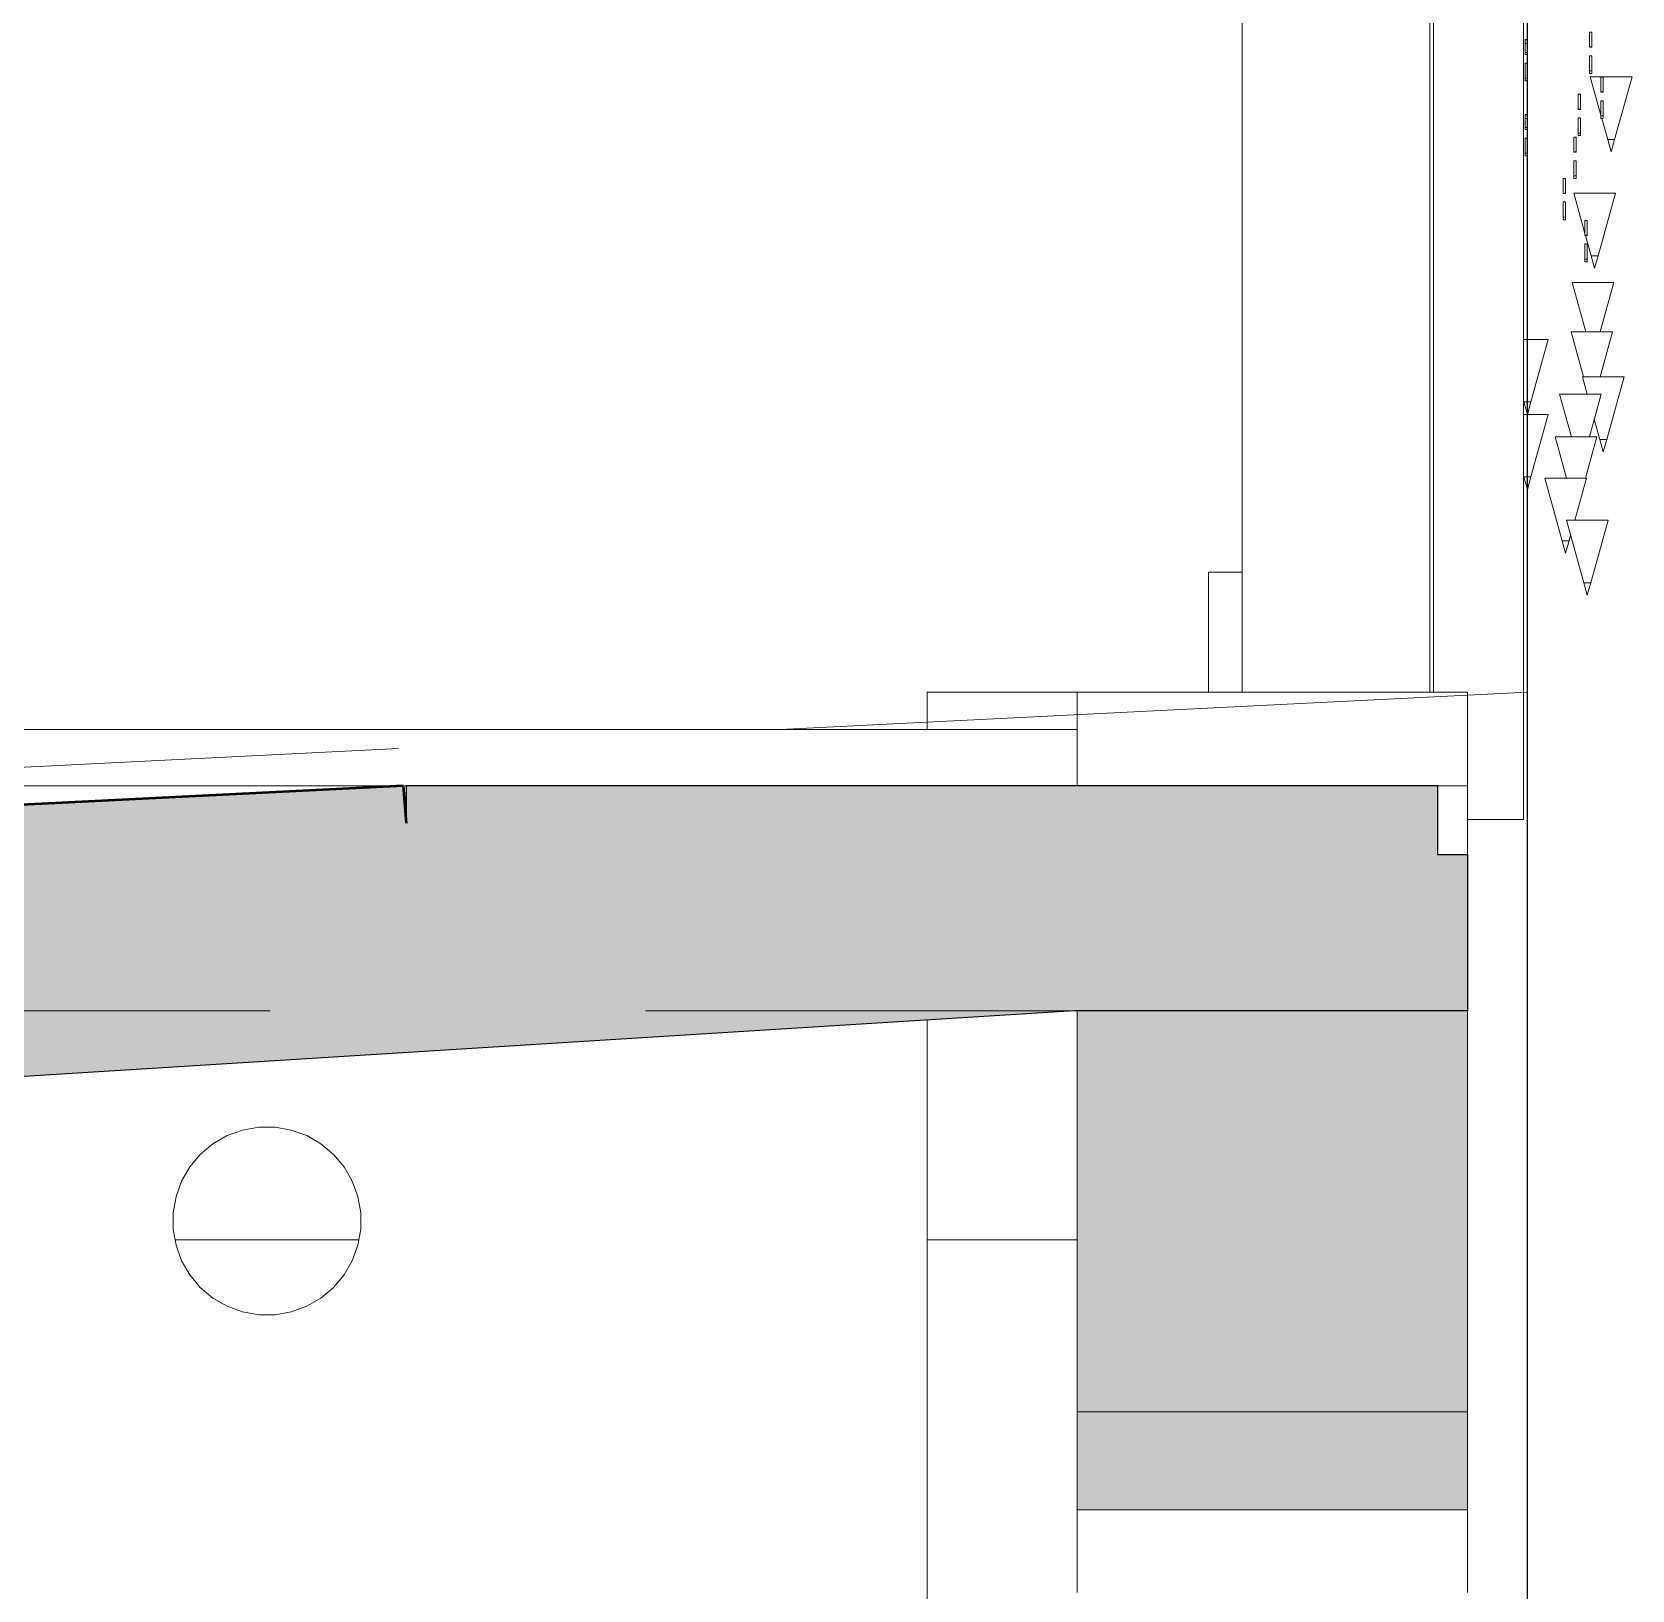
# Model space of a CAD drawing. Header units: metres. Extents: x -35.7 to 3.2, y -7 to 21.9.
# Drawn here: x -1.993 to 0.139, y -1.507 to 0.57 of the extents above; entities that cross this region are included whole.
import ezdxf

# ---------------------------------------------------------------- set-up
doc = ezdxf.new("R2010")
doc.units = ezdxf.units.M
doc.header["$MEASUREMENT"] = 0
doc.linetypes.add('Strichlinie eng', pattern=[0.002, 0.0015, -0.0005])
doc.linetypes.add('Verdeckt', pattern=[0.002, 0.0015, -0.0005])
for name, color, linetype in [('B_Schnitt B Garagenrampe RB_1_110 Wand Aussen', 7, 'Continuous'), ('B_Schnitt B Garagenrampe RB_1_111 Wand Aussen - Bohrpfahlwand 80', 7, 'Continuous'), ('B_Schnitt B Garagenrampe RB_1_120 Wand Innen tragend', 7, 'Continuous'), ('B_Schnitt B Garagenrampe RB_1_150 Stütze', 7, 'Continuous'), ('B_Schnitt B Garagenrampe RB_1_210 Decke', 7, 'Continuous'), ('B_Schnitt B Garagenrampe RB_1_211 Decke - Bohrpfahl Rost', 7, 'Continuous'), ('B_Schnitt B Garagenrampe RB_1_270 Deckendurchbruchsymbol', 7, 'Continuous'), ('B_Schnitt B Garagenrampe RB_1_420 Rampe', 7, 'Continuous'), ('B_Schnitt B Garagenrampe RB_1_910 Allgemein Lageplan Höhen', 7, 'Continuous'), ('B_Schnitt B Garagenrampe RB_1_Neubau_840 Baulinien', 7, 'Continuous'), ('B_Schnitt B Garagenrampe RB_1_Neubau_950 Polierplan Bemaßung', 7, 'Continuous')]:
    doc.layers.add(name, color=color, linetype=linetype)

msp = doc.modelspace()

# ---------------------------------------------------------------- hatches: boundary and pattern name
at = {"layer": 'B_Schnitt B Garagenrampe RB_1_211 Decke - Bohrpfahl Rost', "linetype": 'Continuous', "lineweight": 0, "true_color": 0x000000}
msp.add_hatch(color=18, dxfattribs=at).paths.add_polyline_path([(-0.08, -1.4), (-0.08, -0.735), (-0.6, -0.735), (-0.6, -1.4)])
at = {"layer": 'B_Schnitt B Garagenrampe RB_1_420 Rampe', "linetype": 'Continuous', "lineweight": 0, "true_color": 0x000000}
for points in [[(-3.733, -0.5467), (-3.7163, -0.8463), (-1.4738, -0.7341), (-1.4985, -0.435), (-2.6, -0.4901), (-2.6, -0.6), (-2.8, -0.6), (-2.8, -0.5001)], [(-0.08, -0.735), (-0.08, -0.5272), (-0.1199, -0.5272), (-0.1199, -0.435), (-1.4944, -0.435), (-1.4944, -0.4848), (-1.4738, -0.7341), (-1.4913, -0.735)], [(-5.7984, -1.0593), (-0.6035, -0.735), (-1.4913, -0.735), (-3.7163, -0.8463), (-4.1355, -0.872), (-4.5487, -0.9062), (-4.9748, -0.9502), (-5.3898, -1.0032)]]:
    msp.add_hatch(color=18, dxfattribs=at).paths.add_polyline_path(points)

# ---------------------------------------------------------------- linework, layer by layer
at = {"layer": 'B_Schnitt B Garagenrampe RB_1_110 Wand Aussen', "color": 7, "linetype": 'Continuous', "lineweight": 13, "ltscale": 1000}
for p, q in [((-0.125, 2.225), (-0.125, -0.31)), ((-0.005, 2.22), (-0.005, -0.48)), ((-0.005, -0.48), (-0.08, -0.48))]:
    msp.add_line(p, q, dxfattribs=at)
at = {"layer": 'B_Schnitt B Garagenrampe RB_1_110 Wand Aussen', "color": 7, "linetype": 'Continuous', "lineweight": 18, "ltscale": 1000}
for p, q in [((-0.8, -0.36), (-0.8, -0.31)), ((-0.8, -0.31), (-0.6, -0.31)), ((-1.5574, -1.04), (-1.8025, -1.04))]:
    msp.add_line(p, q, dxfattribs=at)
at = {"layer": 'B_Schnitt B Garagenrampe RB_1_111 Wand Aussen - Bohrpfahlwand 80', "color": 7, "linetype": 'Continuous', "lineweight": 18, "ltscale": 1000}
for p, q in [((-0.6, -0.31), (-0.08, -0.31)), ((-0.6, -0.435), (-0.6, -0.31)), ((-0.08, -0.31), (-0.08, -0.4437)), ((-0.6, -1.04), (-0.8, -1.04))]:
    msp.add_line(p, q, dxfattribs=at)
at = {"layer": 'B_Schnitt B Garagenrampe RB_1_111 Wand Aussen - Bohrpfahlwand 80', "color": 7, "linetype": 'Continuous', "lineweight": 13, "ltscale": 1000}
msp.add_line((-0.08, -1.2697), (-0.6, -1.2697), dxfattribs=at)
at = {"layer": 'B_Schnitt B Garagenrampe RB_1_111 Wand Aussen - Bohrpfahlwand 80', "color": 16, "linetype": 'Continuous', "lineweight": 13, "ltscale": 1000, "true_color": 0x7e0000}
for p, q in [((-0.6, -1.4009), (-0.6, -1.4)), ((-0.6, -1.4225), (-0.6, -1.4009)), ((-0.08, -1.4), (-0.08, -1.4009)), ((-0.08, -1.4009), (-0.08, -1.4225)), ((-0.6, -1.443), (-0.6, -1.4225)), ((-0.08, -1.4225), (-0.08, -1.443)), ((-0.6, -1.462), (-0.6, -1.443)), ((-0.08, -1.443), (-0.08, -1.462)), ((-0.6, -1.4787), (-0.6, -1.462)), ((-0.08, -1.462), (-0.08, -1.4787)), ((-0.6, -1.4928), (-0.6, -1.4787)), ((-0.08, -1.4787), (-0.08, -1.4928)), ((-0.6, -1.5037), (-0.6, -1.4928)), ((-0.6, -1.5103), (-0.6, -1.5037)), ((-0.08, -1.4928), (-0.08, -1.5037)), ((-0.08, -1.5037), (-0.08, -1.5103))]:
    msp.add_line(p, q, dxfattribs=at)
at = {"layer": 'B_Schnitt B Garagenrampe RB_1_120 Wand Innen tragend', "color": 7, "linetype": 'Continuous', "lineweight": 18, "ltscale": 1000}
msp.add_line((-0.8, -3.83), (-0.8, -0.7473), dxfattribs=at)
at = {"layer": 'B_Schnitt B Garagenrampe RB_1_120 Wand Innen tragend', "color": 16, "linetype": 'Continuous', "lineweight": 13, "ltscale": 1000, "true_color": 0x7e0000}
for p, q in [((-1.733, -0.9013), (-1.7124, -0.8938)), ((-1.7124, -0.8938), (-1.6909, -0.89)), ((-1.6909, -0.89), (-1.6799, -0.89)), ((-1.6799, -0.89), (-1.669, -0.89)), ((-1.669, -0.89), (-1.6475, -0.8938)), ((-1.6475, -0.8938), (-1.6269, -0.9013)), ((-1.7687, -0.9263), (-1.7519, -0.9122)), ((-1.7519, -0.9122), (-1.733, -0.9013)), ((-1.6269, -0.9013), (-1.608, -0.9122)), ((-1.608, -0.9122), (-1.5912, -0.9263)), ((-1.7827, -0.943), (-1.7687, -0.9263)), ((-1.5912, -0.9263), (-1.5772, -0.943)), ((-1.7937, -0.962), (-1.7827, -0.943)), ((-1.5772, -0.943), (-1.5662, -0.962)), ((-1.8011, -0.9825), (-1.7937, -0.962)), ((-1.5662, -0.962), (-1.5587, -0.9825)), ((-1.8049, -1.0041), (-1.8011, -0.9825)), ((-1.5587, -0.9825), (-1.5549, -1.0041)), ((-1.8049, -1.015), (-1.8049, -1.0041)), ((-1.8049, -1.0259), (-1.8049, -1.015)), ((-1.5549, -1.0041), (-1.5549, -1.015)), ((-1.5549, -1.015), (-1.5549, -1.0259)), ((-1.8011, -1.0475), (-1.8049, -1.0259)), ((-1.5549, -1.0259), (-1.5587, -1.0475)), ((-1.7937, -1.068), (-1.8011, -1.0475)), ((-1.5587, -1.0475), (-1.5662, -1.068)), ((-1.7827, -1.087), (-1.7937, -1.068)), ((-1.7687, -1.1037), (-1.7827, -1.087)), ((-1.5772, -1.087), (-1.5912, -1.1037)), ((-1.5662, -1.068), (-1.5772, -1.087)), ((-1.7519, -1.1178), (-1.7687, -1.1037)), ((-1.5912, -1.1037), (-1.608, -1.1178)), ((-1.733, -1.1287), (-1.7519, -1.1178)), ((-1.7124, -1.1362), (-1.733, -1.1287)), ((-1.6269, -1.1287), (-1.6475, -1.1362)), ((-1.608, -1.1178), (-1.6269, -1.1287)), ((-1.6909, -1.14), (-1.7124, -1.1362)), ((-1.6799, -1.14), (-1.6909, -1.14)), ((-1.669, -1.14), (-1.6799, -1.14)), ((-1.6475, -1.1362), (-1.669, -1.14))]:
    msp.add_line(p, q, dxfattribs=at)
at = {"layer": 'B_Schnitt B Garagenrampe RB_1_150 Stütze', "color": 7, "linetype": 'Continuous', "lineweight": 18, "ltscale": 1000}
for p, q in [((-0.38, -0.31), (-0.38, 2.29)), ((-0.13, -0.31), (-0.13, 2.29))]:
    msp.add_line(p, q, dxfattribs=at)
at = {"layer": 'B_Schnitt B Garagenrampe RB_1_210 Decke', "color": 7, "linetype": 'Continuous', "lineweight": 13, "ltscale": 1000}
msp.add_line((-2.8, -0.36), (-0.6, -0.36), dxfattribs=at)
at = {"layer": 'B_Schnitt B Garagenrampe RB_1_210 Decke', "color": 7, "linetype": 'Verdeckt', "lineweight": 13, "ltscale": 1000, "flags": 128}
msp.add_lwpolyline([(-20.4005, -1.06), (-14.47, -1.06), (-14.47, -0.51), (-6.225, -0.51), (-6.225, -0.56), (-3.11, -0.56), (-3.11, -0.735), (-0.08, -0.735), (-0.08, -0.435), (-2.93, -0.435), (-2.93, -0.36), (-6.045, -0.36), (-6.045, -0.31), (-14.87, -0.31), (-14.87, -0.76), (-20.4005, -0.76)], close=True, dxfattribs=at)
at = {"layer": 'B_Schnitt B Garagenrampe RB_1_211 Decke - Bohrpfahl Rost', "color": 8, "linetype": 'Continuous', "lineweight": 13, "ltscale": 1000}
for p, q in [((-0.6, -0.735), (-0.6, -1.4)), ((-0.08, -0.735), (-0.08, -1.4)), ((-0.08, -1.4), (-0.6, -1.4))]:
    msp.add_line(p, q, dxfattribs=at)
at = {"layer": 'B_Schnitt B Garagenrampe RB_1_270 Deckendurchbruchsymbol', "color": 7, "linetype": 'Continuous', "lineweight": 13, "ltscale": 1000}
for p, q in [((-0.425, -0.15), (-0.38, -0.15)), ((-0.425, -0.31), (-0.425, -0.15))]:
    msp.add_line(p, q, dxfattribs=at)
at = {"layer": 'B_Schnitt B Garagenrampe RB_1_420 Rampe', "color": 7, "linetype": 'Continuous', "lineweight": 18, "ltscale": 1000}
for p, q in [((-2.7287, -0.435), (-1.4988, -0.435)), ((-1.4988, -0.435), (-1.4944, -0.435)), ((-0.08, -0.735), (-0.08, -0.435)), ((-0.08, -0.435), (-0.08, -0.5272))]:
    msp.add_line(p, q, dxfattribs=at)
at = {"layer": 'B_Schnitt B Garagenrampe RB_1_420 Rampe', "color": 7, "linetype": 'Continuous', "lineweight": 50, "ltscale": 1000}
for q in [(-2.6, -0.4901), (-1.4944, -0.4848)]:
    msp.add_line((-1.4985, -0.435), q, dxfattribs=at)
at = {"layer": 'B_Schnitt B Garagenrampe RB_1_420 Rampe', "color": 7, "linetype": 'Continuous', "lineweight": 25, "ltscale": 1000}
for p, q in [((-1.4944, -0.435), (-1.4944, -0.4848)), ((-0.1199, -0.435), (-1.4944, -0.435)), ((-0.1199, -0.435), (-0.1199, -0.5272)), ((-0.08, -0.5272), (-0.1199, -0.5272)), ((-0.08, -0.5272), (-0.08, -0.735)), ((-0.6035, -0.735), (-5.7984, -1.0593)), ((-0.6, -0.735), (-0.6035, -0.735)), ((-0.08, -0.735), (-0.6, -0.735))]:
    msp.add_line(p, q, dxfattribs=at)
at = {"layer": 'B_Schnitt B Garagenrampe RB_1_910 Allgemein Lageplan Höhen', "color": 190, "linetype": 'Continuous', "lineweight": 0, "ltscale": 1000, "true_color": 0x9900ff}
for p, q in [((-0.0031, 0.5596), (-0.0031, 0.5598)), ((0, 0.5598), (-0.0031, 0.5598)), ((-0.0031, 0.5545), (-0.0031, 0.5596)), ((0, 0.5596), (-0.0031, 0.5596)), ((-0.0031, 0.5544), (-0.0031, 0.5545)), ((0, 0.5545), (-0.0031, 0.5545)), ((0, 0.5596), (0, 0.5598)), ((0, 0.5545), (0, 0.5596)), ((0, 0.5544), (0, 0.5545)), ((-0.0031, 0.554), (-0.0031, 0.5544)), ((-0.0031, 0.5534), (-0.0031, 0.554)), ((-0.0031, 0.5525), (-0.0031, 0.5534)), ((-0.0031, 0.5512), (-0.0031, 0.5525)), ((-0.0031, 0.5498), (-0.0031, 0.5512)), ((-0.0031, 0.5427), (-0.0031, 0.5498)), ((-0.0031, 0.54), (-0.0031, 0.5427)), ((0, 0.5427), (-0.0031, 0.5427)), ((0, 0.54), (-0.0031, 0.54)), ((-0.0031, 0.5398), (-0.0031, 0.54)), ((-0.0031, 0.5397), (-0.0031, 0.5398)), ((0, 0.5397), (-0.0031, 0.5397)), ((0, 0.554), (0, 0.5544)), ((0, 0.5534), (0, 0.554)), ((0, 0.5525), (0, 0.5534)), ((0, 0.5512), (0, 0.5525)), ((0, 0.5498), (0, 0.5512)), ((0, 0.5427), (0, 0.5498)), ((0, 0.54), (0, 0.5427)), ((0, 0.5398), (0, 0.54)), ((0, 0.5397), (0, 0.5398)), ((0, 0.5283), (-0.0031, 0.5283)), ((-0.0031, 0.528), (-0.0031, 0.5282)), ((-0.0031, 0.5276), (-0.0031, 0.528)), ((-0.0031, 0.5272), (-0.0031, 0.5276)), ((-0.0031, 0.5266), (-0.0031, 0.5272)), ((-0.0031, 0.5258), (-0.0031, 0.5266)), ((-0.0031, 0.525), (-0.0031, 0.5258)), ((-0.0031, 0.524), (-0.0031, 0.525)), ((-0.0031, 0.5229), (-0.0031, 0.524)), ((-0.0031, 0.5216), (-0.0031, 0.5229)), ((-0.0031, 0.5201), (-0.0031, 0.5216)), ((-0.0031, 0.5183), (-0.0031, 0.5201)), ((-0.0031, 0.5166), (-0.0031, 0.5183)), ((-0.0031, 0.5151), (-0.0031, 0.5166)), ((-0.0031, 0.5138), (-0.0031, 0.5151)), ((-0.0031, 0.5127), (-0.0031, 0.5138)), ((-0.0031, 0.5114), (-0.0031, 0.5127)), ((0, 0.528), (0, 0.5282)), ((0, 0.5276), (0, 0.528)), ((0, 0.5272), (0, 0.5276)), ((0, 0.5266), (0, 0.5272)), ((0, 0.5258), (0, 0.5266)), ((0, 0.525), (0, 0.5258)), ((0, 0.524), (0, 0.525)), ((0, 0.5229), (0, 0.524)), ((0, 0.5216), (0, 0.5229)), ((0, 0.5201), (0, 0.5216)), ((0, 0.5183), (0, 0.5201)), ((0, 0.5166), (0, 0.5183)), ((0, 0.5151), (0, 0.5166)), ((0, 0.5138), (0, 0.5151)), ((0, 0.5127), (0, 0.5138)), ((0, 0.5114), (0, 0.5127)), ((-0.0031, 0.5103), (-0.0031, 0.5114)), ((-0.0031, 0.5094), (-0.0031, 0.5103)), ((-0.0031, 0.5088), (-0.0031, 0.5094)), ((-0.0031, 0.5084), (-0.0031, 0.5088)), ((-0.0031, 0.5082), (-0.0031, 0.5084)), ((0, 0.5082), (-0.0031, 0.5082)), ((-0.0031, 0.5072), (-0.0031, 0.5082)), ((-0.0031, 0.5061), (-0.0031, 0.5072)), ((-0.0031, 0.5053), (-0.0031, 0.5061)), ((-0.0031, 0.5047), (-0.0031, 0.5053)), ((0, 0.5047), (-0.0031, 0.5047)), ((0, 0.5103), (0, 0.5114)), ((0, 0.5094), (0, 0.5103)), ((0, 0.5088), (0, 0.5094)), ((0, 0.5084), (0, 0.5088)), ((0, 0.5082), (0, 0.5084)), ((0, 0.5072), (0, 0.5082)), ((0, 0.5061), (0, 0.5072)), ((0, 0.5053), (0, 0.5061)), ((0, 0.5047), (0, 0.5053)), ((-0.0031, 0.4596), (-0.0031, 0.4598)), ((0, 0.4598), (-0.0031, 0.4598)), ((-0.0031, 0.4545), (-0.0031, 0.4596)), ((0, 0.4596), (-0.0031, 0.4596)), ((-0.0031, 0.4544), (-0.0031, 0.4545)), ((0, 0.4545), (-0.0031, 0.4545)), ((-0.0031, 0.454), (-0.0031, 0.4544)), ((-0.0031, 0.4534), (-0.0031, 0.454)), ((-0.0031, 0.4525), (-0.0031, 0.4534)), ((-0.0031, 0.4512), (-0.0031, 0.4525)), ((-0.0031, 0.4498), (-0.0031, 0.4512)), ((-0.0031, 0.4427), (-0.0031, 0.4498)), ((0, 0.4596), (0, 0.4598)), ((0, 0.4545), (0, 0.4596)), ((0, 0.4544), (0, 0.4545)), ((0, 0.454), (0, 0.4544)), ((0, 0.4534), (0, 0.454)), ((0, 0.4525), (0, 0.4534)), ((0, 0.4512), (0, 0.4525)), ((0, 0.4498), (0, 0.4512)), ((0, 0.4427), (0, 0.4498)), ((-0.0031, 0.44), (-0.0031, 0.4427)), ((0, 0.4427), (-0.0031, 0.4427)), ((0, 0.44), (-0.0031, 0.44)), ((-0.0031, 0.4398), (-0.0031, 0.44)), ((-0.0031, 0.4397), (-0.0031, 0.4398)), ((0, 0.4397), (-0.0031, 0.4397)), ((0, 0.4283), (-0.0031, 0.4283)), ((-0.0031, 0.428), (-0.0031, 0.4282)), ((-0.0031, 0.4276), (-0.0031, 0.428)), ((-0.0031, 0.4272), (-0.0031, 0.4276)), ((-0.0031, 0.4266), (-0.0031, 0.4272)), ((-0.0031, 0.4258), (-0.0031, 0.4266)), ((0, 0.44), (0, 0.4427)), ((0, 0.4398), (0, 0.44)), ((0, 0.4397), (0, 0.4398)), ((0, 0.428), (0, 0.4282)), ((0, 0.4276), (0, 0.428)), ((0, 0.4272), (0, 0.4276)), ((0, 0.4266), (0, 0.4272)), ((0, 0.4258), (0, 0.4266)), ((-0.0031, 0.425), (-0.0031, 0.4258)), ((-0.0031, 0.424), (-0.0031, 0.425)), ((-0.0031, 0.4229), (-0.0031, 0.424)), ((-0.0031, 0.4216), (-0.0031, 0.4229)), ((-0.0031, 0.4201), (-0.0031, 0.4216)), ((-0.0031, 0.4183), (-0.0031, 0.4201)), ((-0.0031, 0.4166), (-0.0031, 0.4183)), ((-0.0031, 0.4151), (-0.0031, 0.4166)), ((-0.0031, 0.4138), (-0.0031, 0.4151)), ((-0.0031, 0.4127), (-0.0031, 0.4138)), ((-0.0031, 0.4114), (-0.0031, 0.4127)), ((-0.0031, 0.4103), (-0.0031, 0.4114)), ((-0.0031, 0.4094), (-0.0031, 0.4103)), ((-0.0031, 0.4088), (-0.0031, 0.4094)), ((-0.0031, 0.4084), (-0.0031, 0.4088)), ((-0.0031, 0.4082), (-0.0031, 0.4084)), ((0, 0.4082), (-0.0031, 0.4082)), ((-0.0031, 0.4072), (-0.0031, 0.4082)), ((-0.0031, 0.4061), (-0.0031, 0.4072)), ((-0.0031, 0.4053), (-0.0031, 0.4061)), ((-0.0031, 0.4047), (-0.0031, 0.4053)), ((0, 0.425), (0, 0.4258)), ((0, 0.424), (0, 0.425)), ((0, 0.4229), (0, 0.424)), ((0, 0.4216), (0, 0.4229)), ((0, 0.4201), (0, 0.4216)), ((0, 0.4183), (0, 0.4201)), ((0, 0.4166), (0, 0.4183)), ((0, 0.4151), (0, 0.4166)), ((0, 0.4138), (0, 0.4151)), ((0, 0.4127), (0, 0.4138)), ((0, 0.4114), (0, 0.4127)), ((0, 0.4103), (0, 0.4114)), ((0, 0.4094), (0, 0.4103)), ((0, 0.4088), (0, 0.4094)), ((0, 0.4084), (0, 0.4088)), ((0, 0.4082), (0, 0.4084)), ((0, 0.4072), (0, 0.4082)), ((0, 0.4061), (0, 0.4072)), ((0, 0.4053), (0, 0.4061)), ((0, 0.4047), (0, 0.4053)), ((0, 0.4047), (-0.0031, 0.4047)), ((-0.005, 0.16), (0, 0.16)), ((0, 0.16), (0.0139, 0.16)), ((0.0046, 0.0767), (0.0278, 0.16)), ((0.0139, 0.16), (0.0241, 0.16)), ((0.0241, 0.16), (0.0278, 0.16)), ((-0.0046, 0.0767), (-0.005, 0.078)), ((-0.0046, 0.0767), (-0.004, 0.0767)), ((0, 0.06), (-0.0046, 0.0767)), ((-0.004, 0.0767), (-0.0023, 0.0767)), ((-0.0023, 0.0767), (0, 0.0767)), ((0, 0.0767), (0.0023, 0.0767)), ((0, 0.06), (0.0046, 0.0767)), ((0.0023, 0.0767), (0.004, 0.0767)), ((0.004, 0.0767), (0.0046, 0.0767)), ((-0.005, 0.06), (0, 0.06)), ((0, 0.06), (0.0139, 0.06)), ((0.0046, -0.0233), (0.0278, 0.06)), ((0.0139, 0.06), (0.0241, 0.06)), ((0.0241, 0.06), (0.0278, 0.06)), ((-0.0046, -0.0233), (-0.005, -0.022)), ((-0.0046, -0.0233), (-0.004, -0.0233)), ((0, -0.04), (-0.0046, -0.0233)), ((-0.004, -0.0233), (-0.0023, -0.0233)), ((-0.0023, -0.0233), (0, -0.0233)), ((0, -0.0233), (0.0023, -0.0233)), ((0, -0.04), (0.0046, -0.0233)), ((0.0023, -0.0233), (0.004, -0.0233)), ((0.004, -0.0233), (0.0046, -0.0233))]:
    msp.add_line(p, q, dxfattribs=at)
at = {"layer": 'B_Schnitt B Garagenrampe RB_1_910 Allgemein Lageplan Höhen', "color": 7, "linetype": 'Continuous', "lineweight": 13, "ltscale": 1000}
for p, q in [((0.0827, 0.5696), (0.0827, 0.5698)), ((0.0858, 0.5698), (0.0827, 0.5698)), ((0.0827, 0.55), (0.0827, 0.5696)), ((0.0858, 0.5696), (0.0827, 0.5696)), ((0.0858, 0.5696), (0.0858, 0.5698)), ((0.0858, 0.55), (0.0858, 0.5696)), ((0.0858, 0.55), (0.0827, 0.55)), ((0.0827, 0.5498), (0.0827, 0.55)), ((0.0827, 0.5497), (0.0827, 0.5498)), ((0.0858, 0.5497), (0.0827, 0.5497)), ((0.0858, 0.5383), (0.0827, 0.5383)), ((0.0827, 0.538), (0.0827, 0.5382)), ((0.0827, 0.5376), (0.0827, 0.538)), ((0.0827, 0.5372), (0.0827, 0.5376)), ((0.0827, 0.5366), (0.0827, 0.5372)), ((0.0827, 0.5358), (0.0827, 0.5366)), ((0.0827, 0.535), (0.0827, 0.5358)), ((0.0827, 0.534), (0.0827, 0.535)), ((0.0827, 0.5329), (0.0827, 0.534)), ((0.0858, 0.5498), (0.0858, 0.55)), ((0.0858, 0.5497), (0.0858, 0.5498)), ((0.0858, 0.538), (0.0858, 0.5382)), ((0.0858, 0.5376), (0.0858, 0.538)), ((0.0858, 0.5372), (0.0858, 0.5376)), ((0.0858, 0.5366), (0.0858, 0.5372)), ((0.0858, 0.5358), (0.0858, 0.5366)), ((0.0858, 0.535), (0.0858, 0.5358)), ((0.0858, 0.534), (0.0858, 0.535)), ((0.0858, 0.5329), (0.0858, 0.534)), ((0.0827, 0.5316), (0.0827, 0.5329)), ((0.0827, 0.5301), (0.0827, 0.5316)), ((0.0827, 0.5283), (0.0827, 0.5301)), ((0.0827, 0.5266), (0.0827, 0.5283)), ((0.0827, 0.5251), (0.0827, 0.5266)), ((0.0827, 0.5238), (0.0827, 0.5251)), ((0.0827, 0.5227), (0.0827, 0.5238)), ((0.0827, 0.5214), (0.0827, 0.5227)), ((0.0827, 0.5203), (0.0827, 0.5214)), ((0.0827, 0.5194), (0.0827, 0.5203)), ((0.0827, 0.5188), (0.0827, 0.5194)), ((0.0827, 0.5184), (0.0827, 0.5188)), ((0.0827, 0.5182), (0.0827, 0.5184)), ((0.0858, 0.5182), (0.0827, 0.5182)), ((0.0827, 0.5172), (0.0827, 0.5182)), ((0.0827, 0.5161), (0.0827, 0.5172)), ((0.0827, 0.5153), (0.0827, 0.5161)), ((0.0827, 0.5147), (0.0827, 0.5153)), ((0.0858, 0.5147), (0.0827, 0.5147)), ((0.0858, 0.5316), (0.0858, 0.5329)), ((0.0858, 0.5301), (0.0858, 0.5316)), ((0.0858, 0.5283), (0.0858, 0.5301)), ((0.0858, 0.5266), (0.0858, 0.5283)), ((0.0858, 0.5251), (0.0858, 0.5266)), ((0.0858, 0.5238), (0.0858, 0.5251)), ((0.0858, 0.5227), (0.0858, 0.5238)), ((0.0858, 0.5214), (0.0858, 0.5227)), ((0.0858, 0.5203), (0.0858, 0.5214)), ((0.0858, 0.5194), (0.0858, 0.5203)), ((0.0858, 0.5188), (0.0858, 0.5194)), ((0.0858, 0.5184), (0.0858, 0.5188)), ((0.0858, 0.5182), (0.0858, 0.5184)), ((0.0858, 0.5172), (0.0858, 0.5182)), ((0.0858, 0.5161), (0.0858, 0.5172)), ((0.0858, 0.5153), (0.0858, 0.5161)), ((0.0858, 0.5147), (0.0858, 0.5153)), ((0.0838, 0.51), (0.0876, 0.51)), ((0.098, 0.459), (0.0838, 0.51)), ((0.0876, 0.51), (0.0977, 0.51)), ((0.0977, 0.51), (0.1116, 0.51)), ((0.098, 0.5096), (0.098, 0.5098)), ((0.1011, 0.5098), (0.098, 0.5098)), ((0.098, 0.49), (0.098, 0.5096)), ((0.1011, 0.5096), (0.098, 0.5096)), ((0.1011, 0.5096), (0.1011, 0.5098)), ((0.1011, 0.49), (0.1011, 0.5096)), ((0.1116, 0.51), (0.1255, 0.51)), ((0.1162, 0.4267), (0.1394, 0.51)), ((0.1255, 0.51), (0.1357, 0.51)), ((0.1357, 0.51), (0.1394, 0.51)), ((0.0675, 0.4866), (0.0675, 0.4868)), ((0.0706, 0.4868), (0.0675, 0.4868)), ((0.0675, 0.467), (0.0675, 0.4866)), ((0.0706, 0.4866), (0.0675, 0.4866)), ((0.0706, 0.4866), (0.0706, 0.4868)), ((0.0706, 0.467), (0.0706, 0.4866)), ((0.1011, 0.49), (0.098, 0.49)), ((0.098, 0.4898), (0.098, 0.49)), ((0.098, 0.4897), (0.098, 0.4898)), ((0.1011, 0.4897), (0.098, 0.4897)), ((0.1011, 0.4783), (0.098, 0.4783)), ((0.098, 0.478), (0.098, 0.4782)), ((0.098, 0.4776), (0.098, 0.478)), ((0.098, 0.4772), (0.098, 0.4776)), ((0.098, 0.4766), (0.098, 0.4772)), ((0.098, 0.4758), (0.098, 0.4766)), ((0.098, 0.475), (0.098, 0.4758)), ((0.098, 0.474), (0.098, 0.475)), ((0.098, 0.4729), (0.098, 0.474)), ((0.098, 0.4716), (0.098, 0.4729)), ((0.098, 0.4701), (0.098, 0.4716)), ((0.098, 0.4683), (0.098, 0.4701)), ((0.1011, 0.4898), (0.1011, 0.49)), ((0.1011, 0.4897), (0.1011, 0.4898)), ((0.1011, 0.478), (0.1011, 0.4782)), ((0.1011, 0.4776), (0.1011, 0.478)), ((0.1011, 0.4772), (0.1011, 0.4776)), ((0.1011, 0.4766), (0.1011, 0.4772)), ((0.1011, 0.4758), (0.1011, 0.4766)), ((0.1011, 0.475), (0.1011, 0.4758)), ((0.1011, 0.474), (0.1011, 0.475)), ((0.1011, 0.4729), (0.1011, 0.474)), ((0.1011, 0.4716), (0.1011, 0.4729)), ((0.1011, 0.4701), (0.1011, 0.4716)), ((0.1011, 0.4683), (0.1011, 0.4701)), ((0.0675, 0.4668), (0.0675, 0.467)), ((0.0706, 0.467), (0.0675, 0.467)), ((0.0675, 0.4667), (0.0675, 0.4668)), ((0.0706, 0.4667), (0.0675, 0.4667)), ((0.0706, 0.4553), (0.0675, 0.4553)), ((0.0675, 0.455), (0.0675, 0.4552)), ((0.0675, 0.4546), (0.0675, 0.455)), ((0.0675, 0.4542), (0.0675, 0.4546)), ((0.0675, 0.4536), (0.0675, 0.4542)), ((0.0675, 0.4528), (0.0675, 0.4536)), ((0.0675, 0.452), (0.0675, 0.4528)), ((0.0675, 0.451), (0.0675, 0.452)), ((0.0675, 0.4499), (0.0675, 0.451)), ((0.0675, 0.4486), (0.0675, 0.4499)), ((0.0675, 0.4471), (0.0675, 0.4486)), ((0.0706, 0.4668), (0.0706, 0.467)), ((0.0706, 0.4667), (0.0706, 0.4668)), ((0.0706, 0.455), (0.0706, 0.4552)), ((0.0706, 0.4546), (0.0706, 0.455)), ((0.0706, 0.4542), (0.0706, 0.4546)), ((0.0706, 0.4536), (0.0706, 0.4542)), ((0.0706, 0.4528), (0.0706, 0.4536)), ((0.0706, 0.452), (0.0706, 0.4528)), ((0.0706, 0.451), (0.0706, 0.452)), ((0.0706, 0.4499), (0.0706, 0.451)), ((0.0706, 0.4486), (0.0706, 0.4499)), ((0.0706, 0.4471), (0.0706, 0.4486)), ((0.098, 0.4666), (0.098, 0.4683)), ((0.098, 0.4651), (0.098, 0.4666)), ((0.098, 0.4638), (0.098, 0.4651)), ((0.098, 0.4627), (0.098, 0.4638)), ((0.098, 0.4614), (0.098, 0.4627)), ((0.098, 0.4603), (0.098, 0.4614)), ((0.098, 0.4594), (0.098, 0.4603)), ((0.098, 0.4588), (0.098, 0.4594)), ((0.098, 0.4584), (0.098, 0.4588)), ((0.098, 0.4582), (0.098, 0.4584)), ((0.1011, 0.4582), (0.098, 0.4582)), ((0.098, 0.4572), (0.098, 0.4582)), ((0.098, 0.4561), (0.098, 0.4572)), ((0.098, 0.4553), (0.098, 0.4561)), ((0.098, 0.4547), (0.098, 0.4553)), ((0.1011, 0.4547), (0.098, 0.4547)), ((0.107, 0.4267), (0.0992, 0.4547)), ((0.1011, 0.4666), (0.1011, 0.4683)), ((0.1011, 0.4651), (0.1011, 0.4666)), ((0.1011, 0.4638), (0.1011, 0.4651)), ((0.1011, 0.4627), (0.1011, 0.4638)), ((0.1011, 0.4614), (0.1011, 0.4627)), ((0.1011, 0.4603), (0.1011, 0.4614)), ((0.1011, 0.4594), (0.1011, 0.4603)), ((0.1011, 0.4588), (0.1011, 0.4594)), ((0.1011, 0.4584), (0.1011, 0.4588)), ((0.1011, 0.4582), (0.1011, 0.4584)), ((0.1011, 0.4572), (0.1011, 0.4582)), ((0.1011, 0.4561), (0.1011, 0.4572)), ((0.1011, 0.4553), (0.1011, 0.4561)), ((0.1011, 0.4547), (0.1011, 0.4553)), ((0.0617, 0.4296), (0.0617, 0.4298)), ((0.0648, 0.4298), (0.0617, 0.4298)), ((0.0617, 0.41), (0.0617, 0.4296)), ((0.0648, 0.4296), (0.0617, 0.4296)), ((0.0648, 0.4296), (0.0648, 0.4298)), ((0.0648, 0.41), (0.0648, 0.4296)), ((0.0675, 0.4453), (0.0675, 0.4471)), ((0.0675, 0.4436), (0.0675, 0.4453)), ((0.0675, 0.4421), (0.0675, 0.4436)), ((0.0675, 0.4408), (0.0675, 0.4421)), ((0.0675, 0.4397), (0.0675, 0.4408)), ((0.0675, 0.4384), (0.0675, 0.4397)), ((0.0675, 0.4373), (0.0675, 0.4384)), ((0.0675, 0.4364), (0.0675, 0.4373)), ((0.0675, 0.4358), (0.0675, 0.4364)), ((0.0675, 0.4354), (0.0675, 0.4358)), ((0.0675, 0.4352), (0.0675, 0.4354)), ((0.0706, 0.4352), (0.0675, 0.4352)), ((0.0675, 0.4342), (0.0675, 0.4352)), ((0.0675, 0.4331), (0.0675, 0.4342)), ((0.0675, 0.4323), (0.0675, 0.4331)), ((0.0675, 0.4317), (0.0675, 0.4323)), ((0.0706, 0.4317), (0.0675, 0.4317)), ((0.0706, 0.4453), (0.0706, 0.4471)), ((0.0706, 0.4436), (0.0706, 0.4453)), ((0.0706, 0.4421), (0.0706, 0.4436)), ((0.0706, 0.4408), (0.0706, 0.4421)), ((0.0706, 0.4397), (0.0706, 0.4408)), ((0.0706, 0.4384), (0.0706, 0.4397)), ((0.0706, 0.4373), (0.0706, 0.4384)), ((0.0706, 0.4364), (0.0706, 0.4373)), ((0.0706, 0.4358), (0.0706, 0.4364)), ((0.0706, 0.4354), (0.0706, 0.4358)), ((0.0706, 0.4352), (0.0706, 0.4354)), ((0.0706, 0.4342), (0.0706, 0.4352)), ((0.0706, 0.4331), (0.0706, 0.4342)), ((0.0706, 0.4323), (0.0706, 0.4331)), ((0.0706, 0.4317), (0.0706, 0.4323)), ((0.107, 0.4267), (0.1076, 0.4267)), ((0.1116, 0.41), (0.107, 0.4267)), ((0.1076, 0.4267), (0.1093, 0.4267)), ((0.1093, 0.4267), (0.1116, 0.4267)), ((0.1116, 0.4267), (0.1139, 0.4267)), ((0.1116, 0.41), (0.1162, 0.4267)), ((0.1139, 0.4267), (0.1156, 0.4267)), ((0.1156, 0.4267), (0.1162, 0.4267)), ((0.0648, 0.41), (0.0617, 0.41)), ((0.0617, 0.4098), (0.0617, 0.41)), ((0.0617, 0.4097), (0.0617, 0.4098)), ((0.0648, 0.4097), (0.0617, 0.4097)), ((0.0648, 0.4098), (0.0648, 0.41)), ((0.0648, 0.4097), (0.0648, 0.4098)), ((0.0648, 0.3983), (0.0617, 0.3983)), ((0.0617, 0.398), (0.0617, 0.3982)), ((0.0617, 0.3976), (0.0617, 0.398)), ((0.0617, 0.3972), (0.0617, 0.3976)), ((0.0617, 0.3966), (0.0617, 0.3972)), ((0.0617, 0.3958), (0.0617, 0.3966)), ((0.0617, 0.395), (0.0617, 0.3958)), ((0.0617, 0.394), (0.0617, 0.395)), ((0.0617, 0.3929), (0.0617, 0.394)), ((0.0617, 0.3916), (0.0617, 0.3929)), ((0.0617, 0.3901), (0.0617, 0.3916)), ((0.0617, 0.3883), (0.0617, 0.3901)), ((0.0617, 0.3866), (0.0617, 0.3883)), ((0.0617, 0.3851), (0.0617, 0.3866)), ((0.0617, 0.3838), (0.0617, 0.3851)), ((0.0648, 0.398), (0.0648, 0.3982)), ((0.0648, 0.3976), (0.0648, 0.398)), ((0.0648, 0.3972), (0.0648, 0.3976)), ((0.0648, 0.3966), (0.0648, 0.3972)), ((0.0648, 0.3958), (0.0648, 0.3966)), ((0.0648, 0.395), (0.0648, 0.3958)), ((0.0648, 0.394), (0.0648, 0.395)), ((0.0648, 0.3929), (0.0648, 0.394)), ((0.0648, 0.3916), (0.0648, 0.3929)), ((0.0648, 0.3901), (0.0648, 0.3916)), ((0.0648, 0.3883), (0.0648, 0.3901)), ((0.0648, 0.3866), (0.0648, 0.3883)), ((0.0648, 0.3851), (0.0648, 0.3866)), ((0.0648, 0.3838), (0.0648, 0.3851)), ((0.0477, 0.3746), (0.0477, 0.3748)), ((0.0509, 0.3748), (0.0477, 0.3748)), ((0.0477, 0.355), (0.0477, 0.3746)), ((0.0509, 0.3746), (0.0477, 0.3746)), ((0.0509, 0.3746), (0.0509, 0.3748)), ((0.0509, 0.355), (0.0509, 0.3746)), ((0.0617, 0.3827), (0.0617, 0.3838)), ((0.0617, 0.3814), (0.0617, 0.3827)), ((0.0617, 0.3803), (0.0617, 0.3814)), ((0.0617, 0.3794), (0.0617, 0.3803)), ((0.0617, 0.3788), (0.0617, 0.3794)), ((0.0617, 0.3784), (0.0617, 0.3788)), ((0.0617, 0.3782), (0.0617, 0.3784)), ((0.0648, 0.3782), (0.0617, 0.3782)), ((0.0617, 0.3772), (0.0617, 0.3782)), ((0.0648, 0.3782), (0.0617, 0.3782)), ((0.0617, 0.3761), (0.0617, 0.3772)), ((0.0617, 0.3753), (0.0617, 0.3761)), ((0.0617, 0.3747), (0.0617, 0.3753)), ((0.0648, 0.3747), (0.0617, 0.3747)), ((0.0648, 0.3827), (0.0648, 0.3838)), ((0.0648, 0.3814), (0.0648, 0.3827)), ((0.0648, 0.3803), (0.0648, 0.3814)), ((0.0648, 0.3794), (0.0648, 0.3803)), ((0.0648, 0.3788), (0.0648, 0.3794)), ((0.0648, 0.3784), (0.0648, 0.3788)), ((0.0648, 0.3782), (0.0648, 0.3784)), ((0.0648, 0.3772), (0.0648, 0.3782)), ((0.0648, 0.3761), (0.0648, 0.3772)), ((0.0648, 0.3753), (0.0648, 0.3761)), ((0.0648, 0.3747), (0.0648, 0.3753)), ((0.0509, 0.355), (0.0477, 0.355)), ((0.0477, 0.3548), (0.0477, 0.355)), ((0.0477, 0.3547), (0.0477, 0.3548)), ((0.0509, 0.3547), (0.0477, 0.3547)), ((0.0509, 0.3433), (0.0477, 0.3433)), ((0.0477, 0.343), (0.0477, 0.3432)), ((0.0477, 0.3426), (0.0477, 0.343)), ((0.0477, 0.3422), (0.0477, 0.3426)), ((0.0477, 0.3416), (0.0477, 0.3422)), ((0.0477, 0.3408), (0.0477, 0.3416)), ((0.0509, 0.3548), (0.0509, 0.355)), ((0.0509, 0.3547), (0.0509, 0.3548)), ((0.0509, 0.343), (0.0509, 0.3432)), ((0.0509, 0.3426), (0.0509, 0.343)), ((0.0509, 0.3422), (0.0509, 0.3426)), ((0.0509, 0.3416), (0.0509, 0.3422)), ((0.0509, 0.3408), (0.0509, 0.3416)), ((0.0617, 0.355), (0.0655, 0.355)), ((0.0767, 0.3012), (0.0617, 0.355)), ((0.0655, 0.355), (0.0756, 0.355)), ((0.0756, 0.355), (0.0895, 0.355)), ((0.0895, 0.355), (0.1034, 0.355)), ((0.0941, 0.2717), (0.1173, 0.355)), ((0.1034, 0.355), (0.1136, 0.355)), ((0.1136, 0.355), (0.1173, 0.355)), ((0.0477, 0.34), (0.0477, 0.3408)), ((0.0477, 0.339), (0.0477, 0.34)), ((0.0477, 0.3379), (0.0477, 0.339)), ((0.0477, 0.3366), (0.0477, 0.3379)), ((0.0477, 0.3351), (0.0477, 0.3366)), ((0.0477, 0.3333), (0.0477, 0.3351)), ((0.0477, 0.3316), (0.0477, 0.3333)), ((0.0477, 0.3301), (0.0477, 0.3316)), ((0.0477, 0.3288), (0.0477, 0.3301)), ((0.0477, 0.3277), (0.0477, 0.3288)), ((0.0477, 0.3264), (0.0477, 0.3277)), ((0.0477, 0.3253), (0.0477, 0.3264)), ((0.0477, 0.3244), (0.0477, 0.3253)), ((0.0477, 0.3238), (0.0477, 0.3244)), ((0.0477, 0.3234), (0.0477, 0.3238)), ((0.0477, 0.3232), (0.0477, 0.3234)), ((0.0509, 0.3232), (0.0477, 0.3232)), ((0.0477, 0.3222), (0.0477, 0.3232)), ((0.0477, 0.3211), (0.0477, 0.3222)), ((0.0477, 0.3203), (0.0477, 0.3211)), ((0.0477, 0.3197), (0.0477, 0.3203)), ((0.0509, 0.34), (0.0509, 0.3408)), ((0.0509, 0.339), (0.0509, 0.34)), ((0.0509, 0.3379), (0.0509, 0.339)), ((0.0509, 0.3366), (0.0509, 0.3379)), ((0.0509, 0.3351), (0.0509, 0.3366)), ((0.0509, 0.3333), (0.0509, 0.3351)), ((0.0509, 0.3316), (0.0509, 0.3333)), ((0.0509, 0.3301), (0.0509, 0.3316)), ((0.0509, 0.3288), (0.0509, 0.3301)), ((0.0509, 0.3277), (0.0509, 0.3288)), ((0.0509, 0.3264), (0.0509, 0.3277)), ((0.0509, 0.3253), (0.0509, 0.3264)), ((0.0509, 0.3244), (0.0509, 0.3253)), ((0.0509, 0.3238), (0.0509, 0.3244)), ((0.0509, 0.3234), (0.0509, 0.3238)), ((0.0509, 0.3232), (0.0509, 0.3234)), ((0.0509, 0.3222), (0.0509, 0.3232)), ((0.0509, 0.3211), (0.0509, 0.3222)), ((0.0509, 0.3203), (0.0509, 0.3211)), ((0.0509, 0.3197), (0.0509, 0.3203)), ((0.0509, 0.3197), (0.0477, 0.3197)), ((0.0767, 0.3186), (0.0767, 0.3188)), ((0.0798, 0.3188), (0.0767, 0.3188)), ((0.0767, 0.299), (0.0767, 0.3186)), ((0.0798, 0.3186), (0.0767, 0.3186)), ((0.0798, 0.299), (0.0767, 0.299)), ((0.0767, 0.2988), (0.0767, 0.299)), ((0.0767, 0.2987), (0.0767, 0.2988)), ((0.0798, 0.2987), (0.0767, 0.2987)), ((0.0849, 0.2717), (0.0774, 0.2987)), ((0.0798, 0.3186), (0.0798, 0.3188)), ((0.0798, 0.299), (0.0798, 0.3186)), ((0.0798, 0.2988), (0.0798, 0.299)), ((0.0798, 0.2987), (0.0798, 0.2988)), ((0.0798, 0.2873), (0.0767, 0.2873)), ((0.0767, 0.287), (0.0767, 0.2872)), ((0.0767, 0.2866), (0.0767, 0.287)), ((0.0767, 0.2862), (0.0767, 0.2866)), ((0.0767, 0.2856), (0.0767, 0.2862)), ((0.0767, 0.2848), (0.0767, 0.2856)), ((0.0767, 0.284), (0.0767, 0.2848)), ((0.0767, 0.283), (0.0767, 0.284)), ((0.0767, 0.2819), (0.0767, 0.283)), ((0.0767, 0.2806), (0.0767, 0.2819)), ((0.0767, 0.2791), (0.0767, 0.2806)), ((0.0767, 0.2773), (0.0767, 0.2791)), ((0.0767, 0.2756), (0.0767, 0.2773)), ((0.0798, 0.287), (0.0798, 0.2872)), ((0.0798, 0.2866), (0.0798, 0.287)), ((0.0798, 0.2862), (0.0798, 0.2866)), ((0.0798, 0.2856), (0.0798, 0.2862)), ((0.0798, 0.2848), (0.0798, 0.2856)), ((0.0798, 0.284), (0.0798, 0.2848)), ((0.0798, 0.283), (0.0798, 0.284)), ((0.0798, 0.2819), (0.0798, 0.283)), ((0.0798, 0.2806), (0.0798, 0.2819)), ((0.0798, 0.2791), (0.0798, 0.2806)), ((0.0798, 0.2773), (0.0798, 0.2791)), ((0.0798, 0.2756), (0.0798, 0.2773)), ((0.0767, 0.2741), (0.0767, 0.2756)), ((0.0767, 0.2728), (0.0767, 0.2741)), ((0.0767, 0.2717), (0.0767, 0.2728)), ((0.0767, 0.2704), (0.0767, 0.2717)), ((0.0767, 0.2693), (0.0767, 0.2704)), ((0.0767, 0.2684), (0.0767, 0.2693)), ((0.0767, 0.2678), (0.0767, 0.2684)), ((0.0767, 0.2674), (0.0767, 0.2678)), ((0.0767, 0.2672), (0.0767, 0.2674)), ((0.0798, 0.2672), (0.0767, 0.2672)), ((0.0767, 0.2662), (0.0767, 0.2672)), ((0.0767, 0.2651), (0.0767, 0.2662)), ((0.0767, 0.2643), (0.0767, 0.2651)), ((0.0767, 0.2637), (0.0767, 0.2643)), ((0.0798, 0.2637), (0.0767, 0.2637)), ((0.0798, 0.2741), (0.0798, 0.2756)), ((0.0798, 0.2728), (0.0798, 0.2741)), ((0.0798, 0.2717), (0.0798, 0.2728)), ((0.0798, 0.2704), (0.0798, 0.2717)), ((0.0798, 0.2693), (0.0798, 0.2704)), ((0.0798, 0.2684), (0.0798, 0.2693)), ((0.0798, 0.2678), (0.0798, 0.2684)), ((0.0798, 0.2674), (0.0798, 0.2678)), ((0.0798, 0.2672), (0.0798, 0.2674)), ((0.0798, 0.2662), (0.0798, 0.2672)), ((0.0798, 0.2651), (0.0798, 0.2662)), ((0.0798, 0.2643), (0.0798, 0.2651)), ((0.0798, 0.2637), (0.0798, 0.2643)), ((0.0849, 0.2717), (0.0855, 0.2717)), ((0.0895, 0.255), (0.0849, 0.2717)), ((0.0855, 0.2717), (0.0872, 0.2717)), ((0.0872, 0.2717), (0.0895, 0.2717)), ((0.0895, 0.2717), (0.0918, 0.2717)), ((0.0895, 0.255), (0.0941, 0.2717)), ((0.0918, 0.2717), (0.0935, 0.2717)), ((0.0935, 0.2717), (0.0941, 0.2717)), ((0.0596, 0.236), (0.0633, 0.236)), ((0.0779, 0.17), (0.0596, 0.236)), ((0.0633, 0.236), (0.0735, 0.236)), ((0.0735, 0.236), (0.0874, 0.236)), ((0.0874, 0.236), (0.1012, 0.236)), ((0.0968, 0.17), (0.1151, 0.236)), ((0.1012, 0.236), (0.1114, 0.236)), ((0.1114, 0.236), (0.1151, 0.236)), ((0.0581, 0.17), (0.0618, 0.17)), ((0.0747, 0.11), (0.0581, 0.17)), ((0.0618, 0.17), (0.072, 0.17)), ((0.072, 0.17), (0.0858, 0.17)), ((0.0858, 0.17), (0.0997, 0.17)), ((0.097, 0.11), (0.1136, 0.17)), ((0.0997, 0.17), (0.1099, 0.17)), ((0.1099, 0.17), (0.1136, 0.17)), ((0.0734, 0.11), (0.0771, 0.11)), ((0.0798, 0.087), (0.0734, 0.11)), ((0.0771, 0.11), (0.0873, 0.11)), ((0.0873, 0.11), (0.1011, 0.11)), ((0.1011, 0.11), (0.115, 0.11)), ((0.1058, 0.0267), (0.1289, 0.11)), ((0.115, 0.11), (0.1252, 0.11)), ((0.1252, 0.11), (0.1289, 0.11)), ((0.0429, 0.087), (0.0466, 0.087)), ((0.0587, 0.03), (0.0429, 0.087)), ((0.0466, 0.087), (0.0567, 0.087)), ((0.0567, 0.087), (0.0706, 0.087)), ((0.0706, 0.087), (0.0845, 0.087)), ((0.0826, 0.03), (0.0984, 0.087)), ((0.0845, 0.087), (0.0947, 0.087)), ((0.0947, 0.087), (0.0984, 0.087)), ((0.0965, 0.0267), (0.0891, 0.0534)), ((0.0371, 0.03), (0.0408, 0.03)), ((0.0523, -0.025), (0.0371, 0.03)), ((0.0408, 0.03), (0.0509, 0.03)), ((0.0509, 0.03), (0.0648, 0.03)), ((0.0648, 0.03), (0.0787, 0.03)), ((0.0773, -0.025), (0.0926, 0.03)), ((0.0787, 0.03), (0.0889, 0.03)), ((0.0889, 0.03), (0.0926, 0.03)), ((0.0965, 0.0267), (0.0971, 0.0267)), ((0.1011, 0.01), (0.0965, 0.0267)), ((0.0971, 0.0267), (0.0988, 0.0267)), ((0.0988, 0.0267), (0.1011, 0.0267)), ((0.1011, 0.0267), (0.1035, 0.0267)), ((0.1011, 0.01), (0.1058, 0.0267)), ((0.1035, 0.0267), (0.1052, 0.0267)), ((0.1052, 0.0267), (0.1058, 0.0267)), ((0.0231, -0.025), (0.0268, -0.025)), ((0.0462, -0.1083), (0.0231, -0.025)), ((0.0268, -0.025), (0.037, -0.025)), ((0.037, -0.025), (0.0509, -0.025)), ((0.0509, -0.025), (0.0647, -0.025)), ((0.0631, -0.081), (0.0786, -0.025)), ((0.0647, -0.025), (0.0749, -0.025)), ((0.0749, -0.025), (0.0786, -0.025)), ((0.052, -0.081), (0.0558, -0.081)), ((0.0752, -0.1643), (0.052, -0.081)), ((0.0558, -0.081), (0.0659, -0.081)), ((0.0659, -0.081), (0.0798, -0.081)), ((0.0798, -0.081), (0.0937, -0.081)), ((0.0844, -0.1643), (0.1076, -0.081)), ((0.0937, -0.081), (0.1039, -0.081)), ((0.1039, -0.081), (0.1076, -0.081)), ((0.0555, -0.1083), (0.0576, -0.1009)), ((0.0462, -0.1083), (0.0468, -0.1083)), ((0.0509, -0.125), (0.0462, -0.1083)), ((0.0468, -0.1083), (0.0485, -0.1083)), ((0.0485, -0.1083), (0.0509, -0.1083)), ((0.0509, -0.1083), (0.0532, -0.1083)), ((0.0509, -0.125), (0.0555, -0.1083)), ((0.0532, -0.1083), (0.0549, -0.1083)), ((0.0549, -0.1083), (0.0555, -0.1083)), ((0.0752, -0.1643), (0.0758, -0.1643)), ((0.0798, -0.181), (0.0752, -0.1643)), ((0.0758, -0.1643), (0.0775, -0.1643)), ((0.0775, -0.1643), (0.0798, -0.1643)), ((0.0798, -0.1643), (0.0821, -0.1643)), ((0.0798, -0.181), (0.0844, -0.1643)), ((0.0821, -0.1643), (0.0838, -0.1643)), ((0.0838, -0.1643), (0.0844, -0.1643))]:
    msp.add_line(p, q, dxfattribs=at)
at = {"layer": 'B_Schnitt B Garagenrampe RB_1_Neubau_840 Baulinien', "color": 1, "linetype": 'Continuous', "lineweight": 25, "ltscale": 1000, "true_color": 0xfb0106}
msp.add_line((0, -6.95), (0, 21.5), dxfattribs=at)
at = {"layer": 'B_Schnitt B Garagenrampe RB_1_Neubau_950 Polierplan Bemaßung', "color": 7, "linetype": 'Strichlinie eng', "lineweight": 13, "ltscale": 1000}
msp.add_line((-5, -0.56), (0, -0.31), dxfattribs=at)

doc.saveas('drawing.dxf')
